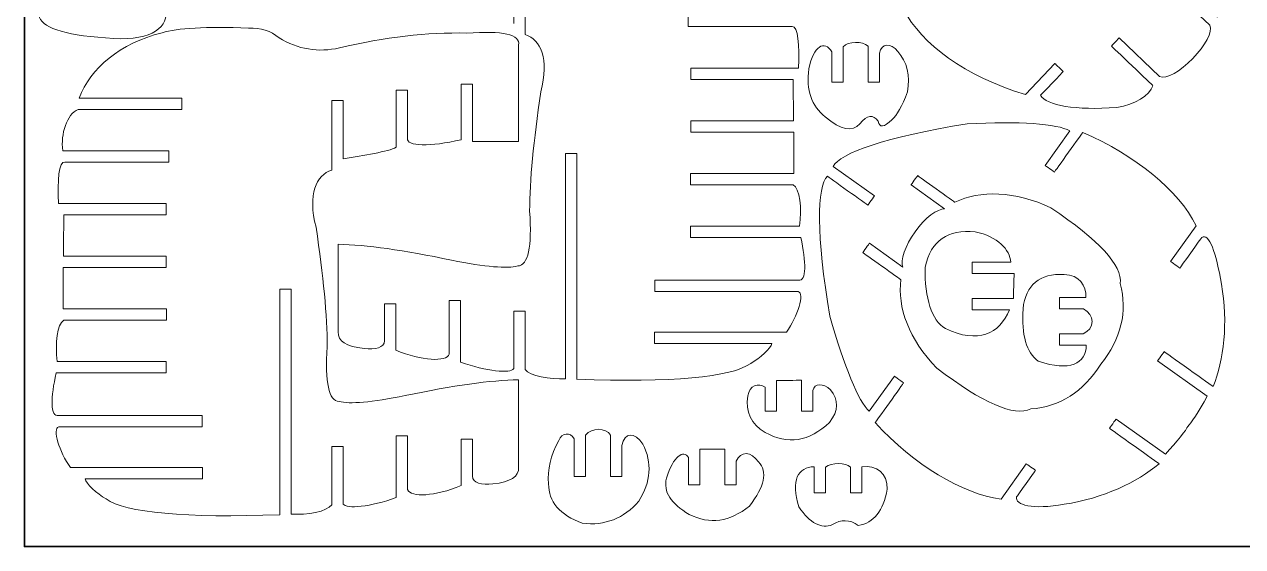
# Model space of a CAD drawing. Header units: inches. Extents: x -777 to 162, y -556 to 220.
# Drawn here: x -294.8 to 7.6, y -554.3 to -424.6 of the extents above; entities that cross this region are included whole.
import ezdxf

# ---------------------------------------------------------------- set-up
doc = ezdxf.new("R2010")
doc.units = ezdxf.units.IN
doc.header["$MEASUREMENT"] = 0
doc.layers.add('Layer 1', color=1, linetype='Continuous')
doc.layers.add('Layer 2', color=5, linetype='Continuous')

msp = doc.modelspace()

# ---------------------------------------------------------------- linework, layer by layer
at = {"layer": 'Layer 1', "lineweight": 9}
for points, knots in [([(-289.8202, -395.5622), (-290.364, -394.6732), (-290.7609, -398.2777), (-291.0127, -404.0105), (-291.0127, -404.0105), (-291.0127, -413.1389), (-291.0127, -419.4494), (-291.0127, -422.9424), (-291.0127, -422.9424), (-290.0286, -425.7519), (-283.8824, -427.4855), (-272.5744, -428.143)], [0, 0, 0, 0, 0.33333333, 0.33333333, 0.33333333, 0.33333334, 0.66666667, 0.66666667, 0.66666667, 0.66666668, 1, 1, 1, 1]), ([(-173.3104, -424.3999), (-173.3104, -424.3999), (-173.3104, -409.9253), (-173.3104, -409.9253), (-173.3104, -409.9253), (-173.3104, -409.9253), (-170.4911, -409.9253), (-170.4911, -409.9253), (-170.4911, -409.9253), (-170.4911, -409.9253), (-170.4911, -427.1827), (-170.4911, -427.1827)], [0, 0, 0, 0, 0.33333333, 0.33333333, 0.33333333, 0.33333334, 0.66666667, 0.66666667, 0.66666667, 0.66666668, 1, 1, 1, 1]), ([(-0.5561, -424.8545), (-0.5561, -424.8545), (-10.7816, -415.1233), (-10.7816, -415.1233), (-10.7816, -415.1233), (-10.7816, -415.1233), (-8.8385, -413.081), (-8.8385, -413.081), (-8.8385, -413.081), (-8.8385, -413.081), (1.4044, -422.8278), (1.4044, -422.8278)], [0, 0, 0, 0, 0.33333333, 0.33333333, 0.33333333, 0.33333334, 0.66666667, 0.66666667, 0.66666667, 0.66666668, 1, 1, 1, 1]), ([(-104.2395, -425.1904), (-104.2395, -425.1904), (-130.0174, -425.1904), (-130.0174, -425.1904), (-130.0174, -425.1904), (-130.0174, -425.1904), (-130.0174, -422.3712), (-130.0174, -422.3712), (-130.0174, -422.3712), (-130.0174, -422.3712), (-103.707, -422.3712), (-103.707, -422.3712)], [0, 0, 0, 0, 0.33333333, 0.33333333, 0.33333333, 0.33333334, 0.66666667, 0.66666667, 0.66666667, 0.66666668, 1, 1, 1, 1]), ([(-281.1956, -442.9557), (-278.4371, -435.5477), (-271.0612, -429.342), (-260.6278, -426.7046), (-260.6278, -426.7046), (-256.8429, -425.55), (-249.6827, -425.1651), (-239.1484, -425.55), (-239.1484, -425.55), (-236.1333, -425.4479), (-233.6092, -426.2516), (-231.576, -427.9614)], [0, 0, 0, 0, 0.33333333, 0.33333333, 0.33333333, 0.33333334, 0.66666667, 0.66666667, 0.66666667, 0.66666668, 1, 1, 1, 1]), ([(-231.576, -427.9614), (-226.8689, -430.8342), (-221.8619, -431.6718), (-216.5552, -430.4748), (-216.5552, -430.4748), (-205.3148, -427.7616), (-194.7929, -426.5384), (-184.9902, -426.8052)], [0, 0, 0, 0, 0.5, 0.5, 0.5, 0.50000001, 1, 1, 1, 1]), ([(-170.4911, -427.1827), (-166.5611, -428.4398), (-164.4681, -433.1675), (-166.5778, -441.3661), (-166.5778, -441.3661), (-168.4215, -453.5448), (-169.3549, -463.4223), (-169.3783, -470.9987), (-169.3783, -470.9987), (-168.7364, -479.9653), (-169.7216, -484.51), (-172.334, -484.6329), (-172.334, -484.6329), (-174.8774, -485.345), (-180.3481, -484.865), (-188.7461, -483.1928), (-188.7461, -483.1928), (-200.6403, -480.6837), (-209.966, -479.3694), (-216.8637, -479.248)], [0, 0, 0, 0, 0.2, 0.2, 0.2, 0.20000001, 0.4, 0.4, 0.4, 0.40000001, 0.6, 0.6, 0.6, 0.60000001, 0.8, 0.8, 0.8, 0.80000001, 1, 1, 1, 1]), ([(-82.5415, -431.8049), (-82.0524, -429.3214), (-79.7477, -429.1719), (-77.9919, -431.3563), (-77.9919, -431.3563), (-75.6832, -433.9893), (-74.8736, -437.3407), (-75.5632, -441.4101), (-75.5632, -441.4101), (-76.9122, -444.9711), (-78.2018, -447.2749), (-79.4309, -448.3221), (-79.4309, -448.3221), (-81.4094, -450.2371), (-82.5492, -450.3563), (-82.8488, -448.6811), (-82.8488, -448.6811), (-84.0779, -446.9156), (-85.6069, -447.1248), (-87.436, -449.3095), (-87.436, -449.3095), (-89.265, -451.4337), (-92.1132, -450.8651), (-95.9805, -447.6037), (-95.9805, -447.6037), (-99.4283, -444.881), (-100.7776, -440.9013), (-100.0282, -435.6648), (-100.0282, -435.6648), (-98.8844, -429.89), (-96.2072, -428.4834), (-94.3614, -431.4459)], [0, 0, 0, 0, 0.125, 0.125, 0.125, 0.12500001, 0.25, 0.25, 0.25, 0.25000001, 0.375, 0.375, 0.375, 0.37500001, 0.5, 0.5, 0.5, 0.50000001, 0.625, 0.625, 0.625, 0.62500001, 0.75, 0.75, 0.75, 0.75000001, 0.875, 0.875, 0.875, 0.87500001, 1, 1, 1, 1]), ([(-12.9797, -437.5474), (-12.9797, -437.5474), (-23.0254, -427.9883), (-23.0254, -427.9883), (-23.0254, -427.9883), (-23.0254, -427.9883), (-24.9685, -430.0306), (-24.9685, -430.0306), (-24.9685, -430.0306), (-24.9685, -430.0306), (-14.6429, -439.8565), (-14.6429, -439.8565)], [0, 0, 0, 0, 0.33333333, 0.33333333, 0.33333333, 0.33333334, 0.66666667, 0.66666667, 0.66666667, 0.66666668, 1, 1, 1, 1]), ([(-94.3614, -431.4452), (-94.3614, -431.4452), (-94.3614, -438.9739), (-94.3614, -438.9739), (-94.3614, -438.9739), (-94.3614, -438.9739), (-91.5417, -438.9739), (-91.5417, -438.9739), (-91.5417, -438.9739), (-91.5417, -438.9739), (-91.5417, -430.1885), (-91.5417, -430.1885)], [0, 0, 0, 0, 0.33333333, 0.33333333, 0.33333333, 0.33333334, 0.66666667, 0.66666667, 0.66666667, 0.66666668, 1, 1, 1, 1]), ([(-85.3605, -430.0095), (-85.3605, -430.0095), (-85.3605, -438.9739), (-85.3605, -438.9739), (-85.3605, -438.9739), (-85.3605, -438.9739), (-82.5415, -438.9739), (-82.5415, -438.9739), (-82.5415, -438.9739), (-82.5415, -438.9739), (-82.5415, -431.8046), (-82.5415, -431.8046)], [0, 0, 0, 0, 0.33333333, 0.33333333, 0.33333333, 0.33333334, 0.66666667, 0.66666667, 0.66666667, 0.66666668, 1, 1, 1, 1]), ([(-46.2647, -442.0608), (-46.2647, -442.0608), (-38.9592, -434.3832), (-38.9592, -434.3832), (-38.9592, -434.3832), (-38.9592, -434.3832), (-36.917, -436.3269), (-36.917, -436.3269), (-36.917, -436.3269), (-36.917, -436.3269), (-42.55, -442.2465), (-42.55, -442.2465)], [0, 0, 0, 0, 0.33333333, 0.33333333, 0.33333333, 0.33333334, 0.66666667, 0.66666667, 0.66666667, 0.66666668, 1, 1, 1, 1]), ([(-103.9848, -438.3066), (-103.9848, -438.3066), (-129.3985, -438.3066), (-129.3985, -438.3066), (-129.3985, -438.3066), (-129.3985, -438.3066), (-129.3985, -435.4874), (-129.3985, -435.4874), (-129.3985, -435.4874), (-129.3985, -435.4874), (-102.6431, -435.4874), (-102.6431, -435.4874)], [0, 0, 0, 0, 0.33333333, 0.33333333, 0.33333333, 0.33333334, 0.66666667, 0.66666667, 0.66666667, 0.66666668, 1, 1, 1, 1]), ([(-199.6597, -452.9162), (-199.6597, -452.9162), (-199.6593, -440.9551), (-199.6593, -440.9551), (-199.6593, -440.9551), (-199.6593, -440.9551), (-202.4787, -440.9551), (-202.4787, -440.9551), (-202.4787, -440.9551), (-202.4787, -440.9551), (-202.4787, -455.1607), (-202.4787, -455.1607)], [0, 0, 0, 0, 0.33333333, 0.33333333, 0.33333333, 0.33333334, 0.66666667, 0.66666667, 0.66666667, 0.66666668, 1, 1, 1, 1]), ([(-183.5592, -453.7243), (-183.5592, -453.7243), (-183.5592, -439.519), (-183.5592, -439.519), (-183.5592, -439.519), (-183.5592, -439.519), (-186.3785, -439.519), (-186.3785, -439.519), (-186.3785, -439.519), (-186.3785, -439.519), (-186.3785, -453.2756), (-186.3785, -453.2756)], [0, 0, 0, 0, 0.33333333, 0.33333333, 0.33333333, 0.33333334, 0.66666667, 0.66666667, 0.66666667, 0.66666668, 1, 1, 1, 1]), ([(-14.6429, -439.8565), (-15.459, -442.2791), (-19.0949, -444.5494), (-23.5856, -445.2679), (-23.5856, -445.2679), (-33.8838, -446.0329), (-41.0516, -444.7716), (-42.55, -442.2465)], [0, 0, 0, 0, 0.5, 0.5, 0.5, 0.50000001, 1, 1, 1, 1]), ([(-281.4646, -445.775), (-281.4646, -445.775), (-255.7122, -445.775), (-255.7122, -445.775), (-255.7122, -445.775), (-255.7122, -445.775), (-255.7126, -442.9557), (-255.7126, -442.9557), (-255.7126, -442.9557), (-255.7126, -442.9557), (-281.1956, -442.9557), (-281.1956, -442.9557)], [0, 0, 0, 0, 0.33333333, 0.33333333, 0.33333333, 0.33333334, 0.66666667, 0.66666667, 0.66666667, 0.66666668, 1, 1, 1, 1]), ([(-215.6691, -458.0332), (-215.6691, -458.0332), (-215.6691, -443.5586), (-215.6691, -443.5586), (-215.6691, -443.5586), (-215.6691, -443.5586), (-218.4884, -443.5586), (-218.4884, -443.5586), (-218.4884, -443.5586), (-218.4884, -443.5586), (-218.4884, -460.816), (-218.4884, -460.816)], [0, 0, 0, 0, 0.33333333, 0.33333333, 0.33333333, 0.33333334, 0.66666667, 0.66666667, 0.66666667, 0.66666668, 1, 1, 1, 1]), ([(-103.797, -451.3886), (-103.797, -451.3886), (-129.3982, -451.3886), (-129.3982, -451.3886), (-129.3982, -451.3886), (-129.3982, -451.3886), (-129.3982, -448.569), (-129.3982, -448.569), (-129.3982, -448.569), (-129.3982, -448.569), (-103.8871, -448.569), (-103.8871, -448.569)], [0, 0, 0, 0, 0.33333333, 0.33333333, 0.33333333, 0.33333334, 0.66666667, 0.66666667, 0.66666667, 0.66666668, 1, 1, 1, 1]), ([(-35.2706, -451.0833), (-38.4181, -449.2788), (-47.8706, -448.6772), (-60.7557, -449.3236), (-60.7557, -449.3236), (-80.7735, -452.5759), (-92.4948, -456.6245), (-94.0255, -459.9136)], [0, 0, 0, 0, 0.5, 0.5, 0.5, 0.50000001, 1, 1, 1, 1]), ([(-35.2706, -451.0833), (-35.2706, -451.0833), (-41.3912, -459.6636), (-41.3912, -459.6636), (-41.3912, -459.6636), (-41.3912, -459.6636), (-39.0959, -461.3007), (-39.0959, -461.3007), (-39.0959, -461.3007), (-39.0959, -461.3007), (-32.0661, -451.4464), (-32.0661, -451.4464)], [0, 0, 0, 0, 0.33333333, 0.33333333, 0.33333333, 0.33333334, 0.66666667, 0.66666667, 0.66666667, 0.66666668, 1, 1, 1, 1]), ([(-284.74, -458.8237), (-284.74, -458.8237), (-258.9621, -458.8237), (-258.9621, -458.8237), (-258.9621, -458.8237), (-258.9621, -458.8237), (-258.9621, -456.0045), (-258.9621, -456.0045), (-258.9621, -456.0045), (-258.9621, -456.0045), (-285.2725, -456.0045), (-285.2725, -456.0045)], [0, 0, 0, 0, 0.33333333, 0.33333333, 0.33333333, 0.33333334, 0.66666667, 0.66666667, 0.66666667, 0.66666668, 1, 1, 1, 1]), ([(-160.4357, -512.6403), (-160.4357, -512.6403), (-160.4361, -456.7184), (-160.4361, -456.7184), (-160.4361, -456.7184), (-160.4361, -456.7184), (-157.6167, -456.7184), (-157.6167, -456.7184), (-157.6167, -456.7184), (-157.6167, -456.7184), (-157.6167, -512.7817), (-157.6167, -512.7817)], [0, 0, 0, 0, 0.33333333, 0.33333333, 0.33333333, 0.33333334, 0.66666667, 0.66666667, 0.66666667, 0.66666668, 1, 1, 1, 1]), ([(-218.4884, -460.816), (-222.4184, -462.0731), (-224.5114, -466.8008), (-222.4017, -474.9994), (-222.4017, -474.9994), (-220.5581, -487.1781), (-219.6246, -497.0556), (-219.6013, -504.632), (-219.6013, -504.632), (-220.2431, -513.5986), (-219.2579, -518.1433), (-216.6456, -518.2662), (-216.6456, -518.2662), (-214.1021, -518.9784), (-208.6314, -518.4983), (-200.2334, -516.8261), (-200.2334, -516.8261), (-188.3392, -514.317), (-179.0135, -513.0027), (-172.1158, -512.8813)], [0, 0, 0, 0, 0.2, 0.2, 0.2, 0.20000001, 0.4, 0.4, 0.4, 0.40000001, 0.6, 0.6, 0.6, 0.60000001, 0.8, 0.8, 0.8, 0.80000001, 1, 1, 1, 1]), ([(-103.9771, -464.4866), (-103.9771, -464.4866), (-129.4313, -464.4869), (-129.4313, -464.4869), (-129.4313, -464.4869), (-129.4313, -464.4869), (-129.4313, -461.6677), (-129.4313, -461.6677), (-129.4313, -461.6677), (-129.4313, -461.6677), (-103.797, -461.6677), (-103.797, -461.6677)], [0, 0, 0, 0, 0.33333333, 0.33333333, 0.33333333, 0.33333334, 0.66666667, 0.66666667, 0.66666667, 0.66666668, 1, 1, 1, 1]), ([(-85.0493, -520.723), (-87.7797, -518.3339), (-91.2661, -509.5084), (-94.848, -497.1137), (-94.848, -497.1137), (-98.2872, -477.1264), (-98.0705, -464.8722), (-95.4587, -462.3545)], [0, 0, 0, 0, 0.5, 0.5, 0.5, 0.50000001, 1, 1, 1, 1]), ([(-94.0255, -459.9136), (-94.0255, -459.9136), (-83.777, -467.224), (-83.777, -467.224), (-83.777, -467.224), (-83.777, -467.224), (-85.4142, -469.5197), (-85.4142, -469.5197), (-85.4142, -469.5197), (-85.4142, -469.5197), (-95.4587, -462.3545), (-95.4587, -462.3545)], [0, 0, 0, 0, 0.33333333, 0.33333333, 0.33333333, 0.33333334, 0.66666667, 0.66666667, 0.66666667, 0.66666668, 1, 1, 1, 1]), ([(-66.3823, -470.431), (-66.3823, -470.431), (-74.6982, -464.4986), (-74.6982, -464.4986), (-74.6982, -464.4986), (-74.6982, -464.4986), (-73.0612, -462.2032), (-73.0612, -462.2032), (-73.0612, -462.2032), (-73.0612, -462.2032), (-63.7875, -468.8189), (-63.7875, -468.8189)], [0, 0, 0, 0, 0.33333333, 0.33333333, 0.33333333, 0.33333334, 0.66666667, 0.66666667, 0.66666667, 0.66666668, 1, 1, 1, 1]), ([(-63.7875, -468.8189), (-57.7112, -465.7734), (-48.7788, -465.9789), (-39.9516, -470.2281), (-39.9516, -470.2281), (-27.983, -478.2126), (-22.2494, -484.468), (-22.7511, -488.994)], [0, 0, 0, 0, 0.5, 0.5, 0.5, 0.50000001, 1, 1, 1, 1]), ([(-284.9947, -471.9399), (-284.9947, -471.9399), (-259.581, -471.9399), (-259.581, -471.9399), (-259.581, -471.9399), (-259.581, -471.9399), (-259.581, -469.1207), (-259.581, -469.1207), (-259.581, -469.1207), (-259.581, -469.1207), (-286.3365, -469.1207), (-286.3365, -469.1207)], [0, 0, 0, 0, 0.33333333, 0.33333333, 0.33333333, 0.33333334, 0.66666667, 0.66666667, 0.66666667, 0.66666668, 1, 1, 1, 1]), ([(-102.0515, -477.571), (-102.0515, -477.571), (-129.4029, -477.571), (-129.4029, -477.571), (-129.4029, -477.571), (-129.4029, -477.571), (-129.4029, -474.7518), (-129.4029, -474.7518), (-129.4029, -474.7518), (-129.4029, -474.7518), (-102.358, -474.7518), (-102.358, -474.7518)], [0, 0, 0, 0, 0.33333333, 0.33333333, 0.33333333, 0.33333334, 0.66666667, 0.66666667, 0.66666667, 0.66666668, 1, 1, 1, 1]), ([(-3.924, -474.6269), (-3.924, -474.6269), (-10.2605, -483.5099), (-10.2605, -483.5099), (-10.2605, -483.5099), (-10.2605, -483.5099), (-7.9652, -485.147), (-7.9652, -485.147), (-7.9652, -485.147), (-7.9652, -485.147), (-2.5305, -477.5276), (-2.5305, -477.5276)], [0, 0, 0, 0, 0.33333333, 0.33333333, 0.33333333, 0.33333334, 0.66666667, 0.66666667, 0.66666667, 0.66666668, 1, 1, 1, 1]), ([(-49.9155, -483.6868), (-50.1845, -480.5897), (-53.147, -477.295), (-58.803, -476.1691), (-58.803, -476.1691), (-65.5648, -475.4201), (-69.6944, -478.3276), (-71.1902, -484.8937), (-71.1902, -484.8937), (-71.3094, -492.8688), (-69.6339, -497.9656), (-66.1633, -500.1843), (-66.1633, -500.1843), (-58.0544, -503.9874), (-52.7581, -501.6397), (-50.2749, -495.5067)], [0, 0, 0, 0, 0.25, 0.25, 0.25, 0.25000001, 0.5, 0.5, 0.5, 0.50000001, 0.75, 0.75, 0.75, 0.75000001, 1, 1, 1, 1]), ([(0.327, -514.5861), (2.9341, -507.9372), (4.0635, -498.8182), (2.3409, -489.1533), (2.3409, -489.1533), (1.103, -481.2867), (-0.7495, -476.3728), (-2.5305, -477.5276)], [0, 0, 0, 0, 0.5, 0.5, 0.5, 0.50000001, 1, 1, 1, 1]), ([(-76.7585, -484.8965), (-76.7585, -484.8965), (-85.0371, -478.9908), (-85.0371, -478.9908), (-85.0371, -478.9908), (-85.0371, -478.9908), (-86.6741, -481.2861), (-86.6741, -481.2861), (-86.6741, -481.2861), (-86.6741, -481.2861), (-77.2247, -488.0272), (-77.2247, -488.0272)], [0, 0, 0, 0, 0.33333333, 0.33333333, 0.33333333, 0.33333334, 0.66666667, 0.66666667, 0.66666667, 0.66666668, 1, 1, 1, 1]), ([(-285.1825, -485.0219), (-285.1825, -485.0219), (-259.5814, -485.0219), (-259.5814, -485.0219), (-259.5814, -485.0219), (-259.5814, -485.0219), (-259.5814, -482.2023), (-259.5814, -482.2023), (-259.5814, -482.2023), (-259.5814, -482.2023), (-285.0924, -482.2023), (-285.0924, -482.2023)], [0, 0, 0, 0, 0.33333333, 0.33333333, 0.33333333, 0.33333334, 0.66666667, 0.66666667, 0.66666667, 0.66666668, 1, 1, 1, 1]), ([(-49.9155, -483.6868), (-49.9155, -483.6868), (-59.5495, -483.6868), (-59.5495, -483.6868), (-59.5495, -483.6868), (-59.5495, -483.6868), (-59.5495, -486.5062), (-59.5495, -486.5062), (-59.5495, -486.5062), (-59.5495, -486.5062), (-49.1078, -486.5062), (-49.1078, -486.5062)], [0, 0, 0, 0, 0.33333333, 0.33333333, 0.33333333, 0.33333334, 0.66666667, 0.66666667, 0.66666667, 0.66666668, 1, 1, 1, 1]), ([(-31.2734, -492.48), (-31.1538, -489.5032), (-32.9489, -486.8081), (-36.6593, -486.7611), (-36.6593, -486.7611), (-42.8227, -486.4316), (-46.2342, -489.2794), (-46.8932, -495.306), (-46.8932, -495.306), (-47.3116, -501.7816), (-46.0549, -506.0987), (-43.1226, -508.2576), (-43.1226, -508.2576), (-35.2531, -510.9819), (-31.2734, -508.8743), (-31.1837, -504.2996)], [0, 0, 0, 0, 0.25, 0.25, 0.25, 0.25000001, 0.5, 0.5, 0.5, 0.50000001, 0.75, 0.75, 0.75, 0.75000001, 1, 1, 1, 1]), ([(-102.713, -490.965), (-102.713, -490.965), (-138.2787, -490.965), (-138.2787, -490.965), (-138.2787, -490.965), (-138.2787, -490.965), (-138.2787, -488.1457), (-138.2787, -488.1457), (-138.2787, -488.1457), (-138.2787, -488.1457), (-102.713, -488.1457), (-102.713, -488.1457)], [0, 0, 0, 0, 0.33333333, 0.33333333, 0.33333333, 0.33333334, 0.66666667, 0.66666667, 0.66666667, 0.66666668, 1, 1, 1, 1]), ([(-77.2247, -488.0272), (-78.127, -494.7641), (-75.2024, -503.0192), (-68.3121, -509.9834), (-68.3121, -509.9834), (-56.8676, -518.7026), (-49.0871, -522.0887), (-44.9709, -520.1414)], [0, 0, 0, 0, 0.5, 0.5, 0.5, 0.50000001, 1, 1, 1, 1]), ([(-228.5438, -546.2736), (-228.5438, -546.2736), (-228.5434, -490.3517), (-228.5434, -490.3517), (-228.5434, -490.3517), (-228.5434, -490.3517), (-231.3628, -490.3517), (-231.3628, -490.3517), (-231.3628, -490.3517), (-231.3628, -490.3517), (-231.3628, -546.415), (-231.3628, -546.415)], [0, 0, 0, 0, 0.33333333, 0.33333333, 0.33333333, 0.33333334, 0.66666667, 0.66666667, 0.66666667, 0.66666668, 1, 1, 1, 1]), ([(-49.2868, -492.6873), (-49.2868, -492.6873), (-59.5495, -492.6873), (-59.5495, -492.6873), (-59.5495, -492.6873), (-59.5495, -492.6873), (-59.5495, -495.5067), (-59.5495, -495.5067), (-59.5495, -495.5067), (-59.5495, -495.5067), (-50.2749, -495.5067), (-50.2749, -495.5067)], [0, 0, 0, 0, 0.33333333, 0.33333333, 0.33333333, 0.33333334, 0.66666667, 0.66666667, 0.66666667, 0.66666668, 1, 1, 1, 1]), ([(-31.2734, -492.48), (-31.2734, -492.48), (-37.8522, -492.48), (-37.8522, -492.48), (-37.8522, -492.48), (-37.8522, -492.48), (-37.8522, -495.2991), (-37.8522, -495.2991), (-37.8522, -495.2991), (-37.8522, -495.2991), (-31.9021, -495.2991), (-31.9021, -495.2991)], [0, 0, 0, 0, 0.33333333, 0.33333333, 0.33333333, 0.33333334, 0.66666667, 0.66666667, 0.66666667, 0.66666668, 1, 1, 1, 1]), ([(-285.0024, -498.1199), (-285.0024, -498.1199), (-259.5482, -498.1202), (-259.5482, -498.1202), (-259.5482, -498.1202), (-259.5482, -498.1202), (-259.5482, -495.301), (-259.5482, -495.301), (-259.5482, -495.301), (-259.5482, -495.301), (-285.1825, -495.301), (-285.1825, -495.301)], [0, 0, 0, 0, 0.33333333, 0.33333333, 0.33333333, 0.33333334, 0.66666667, 0.66666667, 0.66666667, 0.66666668, 1, 1, 1, 1]), ([(-205.42, -503.2144), (-205.42, -503.2144), (-205.4203, -494.0262), (-205.4203, -494.0262), (-205.4203, -494.0262), (-205.4203, -494.0262), (-202.601, -494.0262), (-202.601, -494.0262), (-202.601, -494.0262), (-202.601, -494.0262), (-202.601, -505.5486), (-202.601, -505.5486)], [0, 0, 0, 0, 0.33333333, 0.33333333, 0.33333333, 0.33333334, 0.66666667, 0.66666667, 0.66666667, 0.66666668, 1, 1, 1, 1]), ([(-189.3198, -506.5359), (-189.3198, -506.5359), (-189.3202, -493.2182), (-189.3202, -493.2182), (-189.3202, -493.2182), (-189.3202, -493.2182), (-186.5008, -493.2182), (-186.5008, -493.2182), (-186.5008, -493.2182), (-186.5008, -493.2182), (-186.5008, -508.5107), (-186.5008, -508.5107)], [0, 0, 0, 0, 0.33333333, 0.33333333, 0.33333333, 0.33333334, 0.66666667, 0.66666667, 0.66666667, 0.66666668, 1, 1, 1, 1]), ([(-173.3101, -510.1264), (-173.3101, -510.1264), (-173.3104, -495.8217), (-173.3104, -495.8217), (-173.3104, -495.8217), (-173.3104, -495.8217), (-170.4911, -495.8217), (-170.4911, -495.8217), (-170.4911, -495.8217), (-170.4911, -495.8217), (-170.4911, -510.3061), (-170.4911, -510.3061)], [0, 0, 0, 0, 0.33333333, 0.33333333, 0.33333333, 0.33333334, 0.66666667, 0.66666667, 0.66666667, 0.66666668, 1, 1, 1, 1]), ([(-216.8805, -500.9547), (-216.9956, -503.3056), (-214.906, -504.6862), (-210.4697, -505.0995), (-210.4697, -505.0995), (-207.8016, -505.4888), (-205.3299, -504.8604), (-205.42, -503.2144)], [0, 0, 0, 0, 0.5, 0.5, 0.5, 0.50000001, 1, 1, 1, 1]), ([(-109.2601, -503.8971), (-109.2601, -503.8971), (-138.399, -503.8967), (-138.399, -503.8967), (-138.399, -503.8967), (-138.399, -503.8967), (-138.399, -501.0775), (-138.399, -501.0775), (-138.399, -501.0775), (-138.399, -501.0775), (-105.6385, -501.0775), (-105.6385, -501.0775)], [0, 0, 0, 0, 0.33333333, 0.33333333, 0.33333333, 0.33333334, 0.66666667, 0.66666667, 0.66666667, 0.66666668, 1, 1, 1, 1]), ([(-31.9918, -501.4802), (-31.9918, -501.4802), (-37.8522, -501.4802), (-37.8522, -501.4802), (-37.8522, -501.4802), (-37.8522, -501.4802), (-37.8522, -504.2999), (-37.8522, -504.2999), (-37.8522, -504.2999), (-37.8522, -504.2999), (-31.1837, -504.2996), (-31.1837, -504.2996)], [0, 0, 0, 0, 0.33333333, 0.33333333, 0.33333333, 0.33333334, 0.66666667, 0.66666667, 0.66666667, 0.66666668, 1, 1, 1, 1]), ([(-157.6167, -512.7813), (-134.3356, -513.6182), (-119.1759, -512.3031), (-114.5023, -508.8362), (-114.5023, -508.8362), (-112.1615, -507.5004), (-109.4391, -505.0656), (-109.2601, -503.8971)], [0, 0, 0, 0, 0.5, 0.5, 0.5, 0.50000001, 1, 1, 1, 1]), ([(-1.1714, -516.9803), (-1.1714, -516.9803), (-13.4898, -508.1933), (-13.4898, -508.1933), (-13.4898, -508.1933), (-13.4898, -508.1933), (-11.8526, -505.8976), (-11.8526, -505.8976), (-11.8526, -505.8976), (-11.8526, -505.8976), (0.327, -514.5861), (0.327, -514.5861)], [0, 0, 0, 0, 0.33333333, 0.33333333, 0.33333333, 0.33333334, 0.66666667, 0.66666667, 0.66666667, 0.66666668, 1, 1, 1, 1]), ([(-286.928, -511.2043), (-286.928, -511.2043), (-259.5766, -511.2043), (-259.5766, -511.2043), (-259.5766, -511.2043), (-259.5766, -511.2043), (-259.5766, -508.3851), (-259.5766, -508.3851), (-259.5766, -508.3851), (-259.5766, -508.3851), (-286.6215, -508.3851), (-286.6215, -508.3851)], [0, 0, 0, 0, 0.33333333, 0.33333333, 0.33333333, 0.33333334, 0.66666667, 0.66666667, 0.66666667, 0.66666668, 1, 1, 1, 1]), ([(-99.0897, -515.5715), (-98.6607, -513.7163), (-96.4154, -513.6558), (-94.7201, -515.3919), (-94.7201, -515.3919), (-92.6214, -517.8452), (-92.6815, -520.5383), (-94.8998, -523.4709), (-94.8998, -523.4709), (-99.9962, -528.258), (-105.3331, -529.096), (-110.9099, -525.9844), (-110.9099, -525.9844), (-114.388, -523.8598), (-115.827, -520.8376), (-115.227, -516.9179), (-115.227, -516.9179), (-114.833, -514.2853), (-112.6056, -513.5669), (-110.9096, -514.7635)], [0, 0, 0, 0, 0.2, 0.2, 0.2, 0.20000001, 0.4, 0.4, 0.4, 0.40000001, 0.6, 0.6, 0.6, 0.60000001, 0.8, 0.8, 0.8, 0.80000001, 1, 1, 1, 1]), ([(-110.9096, -514.7639), (-110.9096, -514.7639), (-110.9096, -520.6754), (-110.9096, -520.6754), (-110.9096, -520.6754), (-110.9096, -520.6754), (-108.0902, -520.6754), (-108.0902, -520.6754), (-108.0902, -520.6754), (-108.0902, -520.6754), (-108.0902, -513.0581), (-108.0902, -513.0581)], [0, 0, 0, 0, 0.33333333, 0.33333333, 0.33333333, 0.33333334, 0.66666667, 0.66666667, 0.66666667, 0.66666668, 1, 1, 1, 1]), ([(-101.9087, -512.9684), (-101.9087, -512.9684), (-101.9087, -520.6754), (-101.9087, -520.6754), (-101.9087, -520.6754), (-101.9087, -520.6754), (-99.0897, -520.6754), (-99.0897, -520.6754), (-99.0897, -520.6754), (-99.0897, -520.6754), (-99.0897, -515.5715), (-99.0897, -515.5715)], [0, 0, 0, 0, 0.33333333, 0.33333333, 0.33333333, 0.33333334, 0.66666667, 0.66666667, 0.66666667, 0.66666668, 1, 1, 1, 1]), ([(-85.0493, -520.723), (-85.0493, -520.723), (-78.8362, -512.013), (-78.8362, -512.013), (-78.8362, -512.013), (-78.8362, -512.013), (-76.5407, -513.6503), (-76.5407, -513.6503), (-76.5407, -513.6503), (-76.5407, -513.6503), (-83.5963, -523.5407), (-83.5963, -523.5407)], [0, 0, 0, 0, 0.33333333, 0.33333333, 0.33333333, 0.33333334, 0.66666667, 0.66666667, 0.66666667, 0.66666668, 1, 1, 1, 1]), ([(-286.2665, -524.5983), (-286.2665, -524.5983), (-250.7008, -524.5983), (-250.7008, -524.5983), (-250.7008, -524.5983), (-250.7008, -524.5983), (-250.7008, -521.779), (-250.7008, -521.779), (-250.7008, -521.779), (-250.7008, -521.779), (-286.2665, -521.779), (-286.2665, -521.779)], [0, 0, 0, 0, 0.33333333, 0.33333333, 0.33333333, 0.33333334, 0.66666667, 0.66666667, 0.66666667, 0.66666668, 1, 1, 1, 1]), ([(-11.551, -531.3915), (-11.551, -531.3915), (-23.8039, -522.6508), (-23.8039, -522.6508), (-23.8039, -522.6508), (-23.8039, -522.6508), (-25.4409, -524.9461), (-25.4409, -524.9461), (-25.4409, -524.9461), (-25.4409, -524.9461), (-13.1313, -533.7273), (-13.1313, -533.7273)], [0, 0, 0, 0, 0.33333333, 0.33333333, 0.33333333, 0.33333334, 0.66666667, 0.66666667, 0.66666667, 0.66666668, 1, 1, 1, 1]), ([(-141.2769, -528.8759), (-138.9084, -533.4844), (-139.2379, -538.2117), (-142.2661, -543.059), (-142.2661, -543.059), (-145.9832, -547.338), (-150.6608, -549.1633), (-156.2974, -548.5349), (-156.2974, -548.5349), (-161.9033, -546.4107), (-164.6921, -543.149), (-164.6622, -538.7504), (-164.6622, -538.7504), (-165.0216, -535.2798), (-164.1825, -531.689), (-162.1435, -527.9782), (-162.1435, -527.9782), (-161.3453, -525.9736), (-159.2826, -525.8238), (-158.3207, -527.5295)], [0, 0, 0, 0, 0.2, 0.2, 0.2, 0.20000001, 0.4, 0.4, 0.4, 0.40000001, 0.6, 0.6, 0.6, 0.60000001, 0.8, 0.8, 0.8, 0.80000001, 1, 1, 1, 1]), ([(-199.6597, -540.1693), (-199.6597, -540.1693), (-199.6593, -526.8515), (-199.6593, -526.8515), (-199.6593, -526.8515), (-199.6593, -526.8515), (-202.4787, -526.8515), (-202.4787, -526.8515), (-202.4787, -526.8515), (-202.4787, -526.8515), (-202.4787, -542.144), (-202.4787, -542.144)], [0, 0, 0, 0, 0.33333333, 0.33333333, 0.33333333, 0.33333334, 0.66666667, 0.66666667, 0.66666667, 0.66666668, 1, 1, 1, 1]), ([(-183.5595, -536.8477), (-183.5595, -536.8477), (-183.5592, -527.6595), (-183.5592, -527.6595), (-183.5592, -527.6595), (-183.5592, -527.6595), (-186.3785, -527.6595), (-186.3785, -527.6595), (-186.3785, -527.6595), (-186.3785, -527.6595), (-186.3785, -539.1819), (-186.3785, -539.1819)], [0, 0, 0, 0, 0.33333333, 0.33333333, 0.33333333, 0.33333334, 0.66666667, 0.66666667, 0.66666667, 0.66666668, 1, 1, 1, 1]), ([(-158.3207, -527.5292), (-158.3207, -527.5292), (-158.3207, -536.9448), (-158.3207, -536.9448), (-158.3207, -536.9448), (-158.3207, -536.9448), (-155.5013, -536.9448), (-155.5013, -536.9448), (-155.5013, -536.9448), (-155.5013, -536.9448), (-155.5013, -526.6318), (-155.5013, -526.6318)], [0, 0, 0, 0, 0.33333333, 0.33333333, 0.33333333, 0.33333334, 0.66666667, 0.66666667, 0.66666667, 0.66666668, 1, 1, 1, 1]), ([(-149.3202, -526.6318), (-149.3202, -526.6318), (-149.3202, -536.9448), (-149.3202, -536.9448), (-149.3202, -536.9448), (-149.3202, -536.9448), (-146.5008, -536.9448), (-146.5008, -536.9448), (-146.5008, -536.9448), (-146.5008, -536.9448), (-146.5008, -529.2349), (-146.5008, -529.2349)], [0, 0, 0, 0, 0.33333333, 0.33333333, 0.33333333, 0.33333334, 0.66666667, 0.66666667, 0.66666667, 0.66666668, 1, 1, 1, 1]), ([(-215.6694, -543.7597), (-215.6694, -543.7597), (-215.6691, -529.455), (-215.6691, -529.455), (-215.6691, -529.455), (-215.6691, -529.455), (-218.4884, -529.455), (-218.4884, -529.455), (-218.4884, -529.455), (-218.4884, -529.455), (-218.4884, -543.9394), (-218.4884, -543.9394)], [0, 0, 0, 0, 0.33333333, 0.33333333, 0.33333333, 0.33333334, 0.66666667, 0.66666667, 0.66666667, 0.66666668, 1, 1, 1, 1]), ([(-118.1294, -533.1145), (-116.9943, -530.5412), (-114.3547, -530.6006), (-112.5741, -533.2942), (-112.5741, -533.2942), (-110.2657, -535.7475), (-111.0155, -539.3977), (-114.823, -544.2453), (-114.823, -544.2453), (-119.6796, -548.2255), (-124.6564, -548.914), (-129.7535, -546.3101), (-129.7535, -546.3101), (-134.3403, -543.6778), (-136.2292, -540.6851), (-135.42, -537.3333), (-135.42, -537.3333), (-133.7313, -531.8577), (-131.1193, -530.152), (-129.9492, -532.2167)], [0, 0, 0, 0, 0.2, 0.2, 0.2, 0.20000001, 0.4, 0.4, 0.4, 0.40000001, 0.6, 0.6, 0.6, 0.60000001, 0.8, 0.8, 0.8, 0.80000001, 1, 1, 1, 1]), ([(-129.9492, -532.2171), (-129.9492, -532.2171), (-129.9492, -539.0081), (-129.9492, -539.0081), (-129.9492, -539.0081), (-129.9492, -539.0081), (-127.1299, -539.0081), (-127.1299, -539.0081), (-127.1299, -539.0081), (-127.1299, -539.0081), (-127.1299, -530.1527), (-127.1299, -530.1527)], [0, 0, 0, 0, 0.33333333, 0.33333333, 0.33333333, 0.33333334, 0.66666667, 0.66666667, 0.66666667, 0.66666668, 1, 1, 1, 1]), ([(-120.9488, -530.1527), (-120.9488, -530.1527), (-120.9488, -539.0081), (-120.9488, -539.0081), (-120.9488, -539.0081), (-120.9488, -539.0081), (-118.1294, -539.0081), (-118.1294, -539.0081), (-118.1294, -539.0081), (-118.1294, -539.0081), (-118.1294, -533.1145), (-118.1294, -533.1145)], [0, 0, 0, 0, 0.33333333, 0.33333333, 0.33333333, 0.33333334, 0.66666667, 0.66666667, 0.66666667, 0.66666668, 1, 1, 1, 1]), ([(-279.7194, -537.5304), (-279.7194, -537.5304), (-250.5805, -537.53), (-250.5805, -537.53), (-250.5805, -537.53), (-250.5805, -537.53), (-250.5805, -534.7108), (-250.5805, -534.7108), (-250.5805, -534.7108), (-250.5805, -534.7108), (-283.341, -534.7108), (-283.341, -534.7108)], [0, 0, 0, 0, 0.33333333, 0.33333333, 0.33333333, 0.33333334, 0.66666667, 0.66666667, 0.66666667, 0.66666668, 1, 1, 1, 1]), ([(-172.099, -534.588), (-171.9839, -536.9389), (-174.0735, -538.3195), (-178.5098, -538.7328), (-178.5098, -538.7328), (-181.1779, -539.1221), (-183.6496, -538.4937), (-183.5595, -536.8477)], [0, 0, 0, 0, 0.5, 0.5, 0.5, 0.50000001, 1, 1, 1, 1]), ([(-86.9367, -534.5077), (-83.33, -534.0893), (-80.425, -535.9448), (-80.5879, -540.074), (-80.5879, -540.074), (-81.5476, -545.4596), (-83.946, -548.452), (-87.7838, -549.0505), (-87.7838, -549.0505), (-89.9726, -547.5546), (-92.1016, -547.4945), (-94.1697, -548.8708), (-94.1697, -548.8708), (-97.0175, -549.9777), (-99.8059, -548.5114), (-102.5346, -544.4722), (-102.5346, -544.4722), (-104.7182, -537.8598), (-102.6709, -534.5379), (-98.7565, -534.5081)], [0, 0, 0, 0, 0.2, 0.2, 0.2, 0.20000001, 0.4, 0.4, 0.4, 0.40000001, 0.6, 0.6, 0.6, 0.60000001, 0.8, 0.8, 0.8, 0.80000001, 1, 1, 1, 1]), ([(-98.7565, -534.5077), (-98.7565, -534.5077), (-98.7565, -540.9586), (-98.7565, -540.9586), (-98.7565, -540.9586), (-98.7565, -540.9586), (-95.9372, -540.9583), (-95.9372, -540.9583), (-95.9372, -540.9583), (-95.9372, -540.9583), (-95.9372, -534.5977), (-95.9372, -534.5977)], [0, 0, 0, 0, 0.33333333, 0.33333333, 0.33333333, 0.33333334, 0.66666667, 0.66666667, 0.66666667, 0.66666668, 1, 1, 1, 1]), ([(-89.7561, -534.5977), (-89.7561, -534.5977), (-89.7561, -540.9583), (-89.7561, -540.9583), (-89.7561, -540.9583), (-89.7561, -540.9583), (-86.9367, -540.9583), (-86.9367, -540.9583), (-86.9367, -540.9583), (-86.9367, -540.9583), (-86.9367, -534.5073), (-86.9367, -534.5073)], [0, 0, 0, 0, 0.33333333, 0.33333333, 0.33333333, 0.33333334, 0.66666667, 0.66666667, 0.66666667, 0.66666668, 1, 1, 1, 1]), ([(-52.3436, -542.5014), (-52.3436, -542.5014), (-46.0918, -533.7371), (-46.0918, -533.7371), (-46.0918, -533.7371), (-46.0918, -533.7371), (-43.796, -535.3741), (-43.796, -535.3741), (-43.796, -535.3741), (-43.796, -535.3741), (-48.492, -541.957), (-48.492, -541.957)], [0, 0, 0, 0, 0.33333333, 0.33333333, 0.33333333, 0.33333334, 0.66666667, 0.66666667, 0.66666667, 0.66666668, 1, 1, 1, 1]), ([(-13.1313, -533.7273), (-18.5697, -538.3564), (-26.9557, -542.3004), (-36.6547, -543.8167), (-36.6547, -543.8167), (-44.4957, -545.2062), (-49.0043, -544.0169), (-48.492, -541.957)], [0, 0, 0, 0, 0.5, 0.5, 0.5, 0.50000001, 1, 1, 1, 1]), ([(-231.3628, -546.4146), (-254.6439, -547.2515), (-269.8036, -545.9364), (-274.4772, -542.4695), (-274.4772, -542.4695), (-276.818, -541.1337), (-279.5404, -538.6989), (-279.7194, -537.5304)], [0, 0, 0, 0, 0.5, 0.5, 0.5, 0.50000001, 1, 1, 1, 1])]:
    msp.add_open_spline(points, degree=3, knots=knots, dxfattribs=at)
for points in [[(-259.7429, -420.6173), (-258.7577, -425.3091), (-263.0345, -428.6034), (-272.5748, -428.143)], [(-46.2647, -442.0608), (-61.1314, -437.577), (-72.297, -429.4358), (-76.4112, -420.9768)], [(-184.9902, -426.8052), (-175.9631, -426.1681), (-171.6722, -427.1504), (-172.1173, -429.7524)], [(-102.6431, -435.4874), (-102.3733, -429.94), (-102.7101, -424.908), (-104.2395, -425.1904)], [(-4.7573, -433.116), (-1.678, -429.8148), (0.3104, -426.531), (-0.5561, -424.8545)], [(-91.5417, -430.1892), (-90.3545, -428.8129), (-86.7175, -428.7524), (-85.3605, -430.0095)], [(-172.0987, -453.7243), (-172.099, -429.7524), (-172.099, -438.742), (-172.0987, -429.752)], [(-4.7573, -433.116), (-7.9021, -436.3549), (-11.2624, -438.3299), (-12.9797, -437.5474)], [(-103.8871, -448.569), (-103.8871, -440.6721), (-103.9848, -441.9806), (-103.9848, -438.3066)], [(-285.2725, -456.0045), (-285.8119, -451.8614), (-284.2825, -446.8979), (-281.4646, -445.775)], [(-186.3785, -453.2756), (-194.0563, -455.0707), (-200.0599, -454.9511), (-199.6597, -452.9162)], [(-103.797, -451.3886), (-103.797, -454.0267), (-103.797, -459.0296), (-103.797, -461.6677)], [(-3.924, -474.6269), (-8.2433, -465.8492), (-18.937, -457.2487), (-32.0661, -451.4464)], [(-215.6691, -458.0332), (-210.5231, -457.1956), (-204.5494, -456.2378), (-202.4787, -455.1607)], [(-183.5592, -453.7243), (-180.1333, -453.7243), (-175.5249, -453.7243), (-172.0987, -453.7243)], [(-286.3365, -469.1207), (-286.6062, -463.5733), (-286.2694, -458.5413), (-284.74, -458.8237)], [(-103.9771, -464.4866), (-102.3081, -465.3456), (-101.7683, -470.3438), (-102.358, -474.7521)], [(-73.6808, -476.1588), (-71.31, -472.6295), (-67.9764, -470.3943), (-66.3823, -470.431)], [(-285.0924, -482.2023), (-285.0924, -474.3054), (-284.9947, -475.6139), (-284.9947, -471.9399)], [(-102.713, -488.1457), (-100.529, -488.6126), (-100.7633, -483.511), (-102.0515, -477.571)], [(-73.6808, -476.1588), (-76.2463, -479.5492), (-77.312, -483.4011), (-76.7585, -484.8965)], [(-216.8805, -500.9547), (-216.8805, -479.248), (-216.8805, -490.0104), (-216.8805, -479.2477)], [(-285.1825, -485.0219), (-285.1825, -487.66), (-285.1825, -492.6629), (-285.1825, -495.301)], [(-49.2871, -492.6873), (-49.227, -491.6208), (-49.1672, -487.9835), (-49.1078, -486.5062)], [(-22.7511, -488.994), (-20.9096, -495.9857), (-22.5205, -502.6697), (-27.5839, -509.0464)], [(-105.6385, -501.0775), (-102.8151, -497.1539), (-101.0568, -491.4045), (-102.713, -490.965)], [(-31.9914, -501.4802), (-29.0289, -500.2934), (-28.999, -496.6564), (-31.9017, -495.2991)], [(-285.0024, -498.1199), (-286.6714, -498.9789), (-287.2112, -503.9771), (-286.6215, -508.3855)], [(-202.601, -505.5486), (-196.1228, -508.2115), (-190.1192, -508.5406), (-189.3198, -506.5359)], [(-186.5008, -508.5107), (-180.1123, -510.8448), (-174.1389, -511.3832), (-173.3101, -510.1264)], [(-170.4911, -510.3061), (-169.2933, -512.0414), (-164.365, -512.8196), (-160.4357, -512.6399)], [(-44.9709, -520.1414), (-37.7608, -519.6074), (-31.9651, -515.909), (-27.5835, -509.0458)], [(-286.2665, -521.779), (-288.4505, -522.2459), (-288.2162, -517.1443), (-286.928, -511.2043)], [(-172.099, -534.588), (-172.099, -512.8813), (-172.099, -523.6437), (-172.099, -512.881)], [(-108.0902, -513.0581), (-106.7827, -513.088), (-103.1454, -513.0581), (-101.9087, -512.9681)], [(-5.9782, -524.4603), (-5.3225, -523.8342), (-3.2186, -520.7293), (-1.1714, -516.9803)], [(-283.341, -534.7108), (-286.1644, -530.7872), (-287.9227, -525.0378), (-286.2665, -524.5983)], [(-155.5013, -526.6318), (-154.0153, -524.7168), (-150.378, -524.7165), (-149.3202, -526.6318)], [(-146.5008, -529.2349), (-145.817, -525.8839), (-143.2874, -525.7643), (-141.2769, -528.8759)], [(-52.3436, -542.5014), (-62.0488, -541.2736), (-73.8375, -534.0675), (-83.5963, -523.5407)], [(-11.551, -531.3915), (-8.6724, -528.2357), (-6.3568, -525.284), (-5.9782, -524.4603)], [(-127.1299, -530.1523), (-125.8016, -530.1523), (-122.1643, -530.1523), (-120.9488, -530.1523)], [(-95.9372, -534.5977), (-94.5109, -533.4011), (-90.8736, -533.4008), (-89.7561, -534.5977)], [(-186.3785, -539.1819), (-192.8567, -541.8448), (-198.8603, -542.1739), (-199.6597, -540.1693)], [(-218.4884, -543.9394), (-219.6862, -545.6747), (-224.6145, -546.4529), (-228.5438, -546.2732)], [(-202.4787, -542.144), (-208.8672, -544.4781), (-214.8406, -545.0165), (-215.6694, -543.7597)]]:
    msp.add_open_spline(points, degree=3, dxfattribs=at)
at = {"layer": 'Layer 2', "lineweight": 35}
msp.add_open_spline([(162.3996, -249.531), (162.3996, -249.531), (162.3996, -554.331), (162.3996, -554.331), (162.3996, -554.331), (162.3996, -554.331), (-294.8005, -554.331), (-294.8005, -554.331), (-294.8005, -554.331), (-294.8005, -554.331), (-294.8005, -249.531), (-294.8005, -249.531), (-294.8005, -249.531), (-294.8005, -249.531), (162.3996, -249.531), (162.3996, -249.531)], degree=3, knots=[0, 0, 0, 0, 0.25, 0.25, 0.25, 0.25000001, 0.5, 0.5, 0.5, 0.50000001, 0.75, 0.75, 0.75, 0.75000001, 1, 1, 1, 1], dxfattribs=at)

doc.saveas('drawing.dxf')
